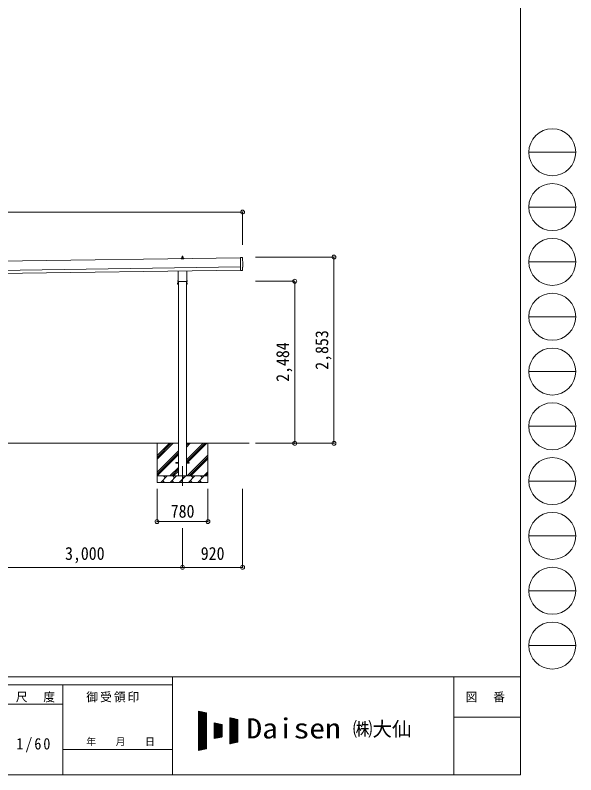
# Model space of a CAD drawing. Units: millimetres at full size, sheet at 1:60. Extents: x -16864 to 16864, y -11640 to 11640.
# Drawn here: x 8272 to 16864, y -11640 to 0 of the extents above; entities that cross this region are included whole.
import ezdxf
from ezdxf.enums import TextEntityAlignment as Align

# ---------------------------------------------------------------- set-up
doc = ezdxf.new("R2010")
doc.units = ezdxf.units.MM
doc.header["$LTSCALE"] = 60
doc.header["$PDMODE"] = 32
doc.header["$PDSIZE"] = 60
doc.linetypes.add('CHAIN1', pattern=[8, 5, -1, 1, -1])
for name, color, linetype, lineweight in [('0-1_Defpoints', 7, 'CHAIN1', 9), ('0-2_TEXT1', 4, 'Continuous', 9), ('0-3_SHAPE', 7, 'Continuous', 9), ('0-8_TABLE1', 6, 'Continuous', 9), ('F-0', 7, 'Continuous', 9)]:
    doc.layers.add(name, color=color, linetype=linetype, lineweight=lineweight)
doc.styles.add('ＭＳ ゴシック', font='')
doc.styles.get('ＭＳ ゴシック').set_extended_font_data('MS Gothic')

msp = doc.modelspace()

# ---------------------------------------------------------------- linework, layer by layer
at = {"layer": '0-1_Defpoints'}
msp.add_line((10836.29, -6909.99), (10836.29, -7258.99), dxfattribs=at)
at = {"layer": '0-2_TEXT1'}
for p, q in [((11723.99, -3717.33), (6359.04, -3793.97)), ((10818.73, -3724.16), (10854.47, -3724.16)), ((10819.11, -3723.97), (10825.83, -3722.35)), ((10826.22, -3722.16), (10846.98, -3722.16)), ((10826.6, -3721.37), (10826.6, -3717.16)), ((10827.6, -3717.16), (10845.6, -3717.16)), ((10830.6, -3717.16), (10831.33, -3693.64)), ((10832.33, -3692.66), (10840.87, -3692.66)), ((10841.87, -3693.64), (10842.6, -3717.16)), ((10846.6, -3721.37), (10846.6, -3717.16)), ((10854.08, -3723.97), (10847.36, -3722.35)), ((11723.92, -3712.24), (11726.76, -3911.08)), ((11755.59, -3713.45), (11723.92, -3712.24)), ((10818.35, -3732.66), (10818.35, -3724.95)), ((10854.85, -3732.66), (10818.35, -3732.66)), ((10854.85, -3732.66), (10854.85, -3724.95)), ((6361.04, -3933.96), (11725.99, -3857.32)), ((6361.75, -3983.95), (11726.7, -3907.31)), ((10767.99, -4066.65), (10767.99, -3921.01)), ((10904.59, -3919.06), (10904.59, -4066.65)), ((11744.97, -3909.91), (11726.76, -3911.08)), ((11745.64, -3910.54), (11744.97, -3909.91)), ((11746.39, -3910.8), (11753.3, -3910.34)), ((10766.29, -4075.42), (10766.29, -4069.92)), ((10906.29, -4069.92), (10906.29, -4075.42)), ((10762.29, -4104.92), (10763.05, -4103.6)), ((10762.29, -4104.92), (10762.29, -4121.92)), ((10762.29, -4121.92), (10763.05, -4123.23)), ((10769.29, -4108.51), (10763.05, -4108.51)), ((10769.29, -4118.33), (10763.05, -4118.33)), ((10769.29, -4123.23), (10763.05, -4123.23)), ((10904.23, -4078.92), (10768.36, -4078.92)), ((10771.79, -4122.62), (10769.29, -4122.62)), ((10773.79, -4078.92), (10773.79, -7059.99)), ((10898.79, -7059.99), (10898.79, -4078.92)), ((10900.79, -4122.62), (10903.29, -4122.62)), ((10903.29, -4108.51), (10909.53, -4108.51)), ((10903.29, -4118.33), (10909.53, -4118.33)), ((10903.29, -4123.23), (10909.53, -4123.23)), ((10910.29, -4104.92), (10909.53, -4103.6)), ((10910.29, -4121.92), (10909.53, -4123.23)), ((10910.29, -4104.92), (10910.29, -4121.92)), ((10736.29, -6855.49), (10773.79, -6855.49)), ((10736.29, -6864.49), (10736.29, -6855.49)), ((10736.29, -6855.49), (10773.79, -6855.49)), ((10736.29, -6864.49), (10736.29, -6855.49)), ((10736.29, -6864.49), (10773.79, -6864.49)), ((10736.29, -6864.49), (10773.79, -6864.49)), ((10898.79, -6855.49), (10936.29, -6855.49)), ((10898.79, -6855.49), (10936.29, -6855.49)), ((10898.79, -6864.49), (10936.29, -6864.49)), ((10898.79, -6864.49), (10936.29, -6864.49)), ((10936.29, -6864.49), (10936.29, -6855.49)), ((10936.29, -6864.49), (10936.29, -6855.49))]:
    msp.add_line(p, q, dxfattribs=at)
for points in [[(11756.1, -3907.31), (11755.43, -3860.28), (11756.03, -3860.27)], [(10769.29, -4123.23), (10769.29, -4103.6), (10763.05, -4103.6)], [(10769.29, -4122.62), (10769.29, -4104.22), (10771.79, -4104.22)], [(10903.29, -4122.62), (10903.29, -4104.22), (10900.79, -4104.22)], [(10903.29, -4123.23), (10903.29, -4103.6), (10909.53, -4103.6)]]:
    msp.add_lwpolyline(points, dxfattribs=at)
for points in [[(10771.79, -4123.92), (10771.79, -4102.92), (10773.79, -4102.92), (10773.79, -4123.92)], [(10900.79, -4123.92), (10900.79, -4102.92), (10898.79, -4102.92), (10898.79, -4123.92)]]:
    msp.add_lwpolyline(points, close=True, dxfattribs=at)
for centre, radius, start, end in [((10819.35, -3724.95), 1, 103.62699, 180), ((10825.6, -3721.37), 1, 283.62699, 0), ((10830.68, -3717.79), 4.13, 90, 171.17633), ((10827.6, -3718.16), 1, 90, 180), ((10832.33, -3693.66), 1, 90, 178.60509), ((10839.93, -3717.16), 4.83, 133.60282, 180), ((10833.27, -3717.16), 4.83, 0, 46.39718), ((10840.87, -3693.66), 1, 1.39491, 90), ((10842.51, -3717.79), 4.13, 8.82367, 90), ((10845.6, -3718.16), 1, 0, 90), ((10847.6, -3721.37), 1, 180, 256.37301), ((10853.85, -3724.95), 1, 0, 76.37301), ((11746.32, -3909.8), 1, 227.3164, 273.81435), ((10770.29, -4069.92), 4, 125.09963, 180), ((10902.29, -4069.92), 4, 0, 54.90037), ((10778.53, -4113.42), 16.24, 162.41205, 197.58795), ((10766.64, -4106.06), 4.34, 145.61575, 214.38425), ((10766.64, -4120.78), 4.34, 145.61575, 214.38425), ((10770.29, -4075.42), 4, 180, 194.47751), ((10770.29, -4075.42), 4, 194.47751, 241.04498), ((10902.29, -4075.42), 4, 298.95502, 345.52249), ((10902.29, -4075.42), 4, 345.52249, 0), ((10894.05, -4113.42), 16.24, 342.41205, 17.58795), ((10905.95, -4106.06), 4.34, 325.61575, 34.38425), ((10905.95, -4120.78), 4.34, 325.61575, 34.38425)]:
    msp.add_arc(centre, radius, start, end, dxfattribs=at)
for centre, major_axis, ratio, start_param, end_param in [((11755.39, -3716.44), (3, -0.04), 0.99863, 6.26838895, 7.80162176), ((16521.77, -3718.78), (-4762.89, -68.04), 0.99863, 6.26840604, 6.29770427), ((11753.09, -3907.34), (2.21, -2.04), 0.9974, 5.52523108, 7.04113953), ((11755.96, -3855.87), (4.41, -0.06), 0.99863, 4.71238898, 6.29767781)]:
    msp.add_ellipse(centre, major_axis=major_axis, ratio=ratio, start_param=start_param, end_param=end_param, dxfattribs=at)
at = {"layer": '0-3_SHAPE'}
for p, q in [((10773.79, -6559.99), (7898.79, -6559.99)), ((10446.29, -6559.99), (10446.29, -7159.99)), ((10446.29, -6748.47), (10634.77, -6559.99)), ((10446.29, -6776.76), (10663.06, -6559.99)), ((10446.29, -6805.04), (10691.34, -6559.99)), ((11855.69, -6559.99), (10898.79, -6559.99)), ((10898.79, -6588.81), (10927.62, -6559.99)), ((10898.79, -6617.1), (10955.9, -6559.99)), ((10898.79, -6871.66), (11210.46, -6559.99)), ((10898.79, -6815.09), (11153.89, -6559.99)), ((10898.79, -6843.37), (11182.18, -6559.99)), ((11226.29, -6559.99), (11226.29, -7159.99)), ((10446.29, -7003.03), (10773.79, -6675.53)), ((10446.29, -7031.31), (10773.79, -6703.81)), ((10446.29, -7059.6), (10773.79, -6732.1)), ((10908.45, -7059.99), (11226.29, -6742.15)), ((10936.73, -7059.99), (11226.29, -6770.43)), ((10965.02, -7059.99), (11226.29, -6798.72)), ((10643.89, -7059.99), (10773.79, -6930.09)), ((10672.18, -7059.99), (10773.79, -6958.37)), ((10446.29, -7059.99), (11226.29, -7059.99)), ((10503.45, -7159.99), (10603.45, -7059.99)), ((10574.9, -7088.54), (10546.34, -7059.99)), ((10644.87, -7159.99), (10744.87, -7059.99)), ((10716.32, -7088.54), (10687.76, -7059.99)), ((10700.46, -7059.99), (10773.79, -6986.66)), ((10786.29, -7159.99), (10886.29, -7059.99)), ((10857.74, -7088.54), (10829.19, -7059.99)), ((10927.71, -7159.99), (11027.71, -7059.99)), ((10999.16, -7088.54), (10970.61, -7059.99)), ((11069.14, -7159.99), (11169.14, -7059.99)), ((11140.58, -7088.54), (11112.03, -7059.99)), ((11163.01, -7059.99), (11226.29, -6996.71)), ((11191.29, -7059.99), (11226.29, -7024.99)), ((11219.58, -7059.99), (11226.29, -7053.27)), ((11226.29, -7159.99), (10446.29, -7159.99)), ((10532, -7131.44), (10560.56, -7159.99)), ((10673.42, -7131.44), (10701.98, -7159.99)), ((10814.85, -7131.44), (10843.4, -7159.99)), ((10956.27, -7131.44), (10984.82, -7159.99)), ((11097.69, -7131.44), (11126.24, -7159.99))]:
    msp.add_line(p, q, dxfattribs=at)
at = {"layer": '0-8_TABLE1'}
for p, q in [((11757, -3017.35), (918.08, -3017.35)), ((11757, -3017.35), (11757, -3517.35)), ((13157, -3706.88), (11957, -3706.88)), ((13157, -6559.99), (13157, -3706.88)), ((12557, -4076.42), (11957, -4076.42)), ((12557, -4076.42), (12557, -6559.99)), ((13157, -6559.99), (11957, -6559.99)), ((10446.29, -7758.99), (10446.29, -7258.99)), ((11226.29, -7758.99), (11226.29, -7258.99)), ((11756.69, -8460.99), (11756.69, -7258.99)), ((10446.29, -7758.99), (11226.29, -7758.99)), ((10836.29, -8460.99), (10836.29, -7860.99)), ((10836.29, -8460.99), (7836.29, -8460.99)), ((11756.69, -8460.99), (10836.29, -8460.99))]:
    msp.add_line(p, q, dxfattribs=at)
for p in [(11757, -3017.35), (13157, -3706.88), (12557, -4076.42), (12557, -6559.99), (13157, -6559.99), (10446.29, -7758.99), (11226.29, -7758.99), (10836.29, -8460.99), (11756.69, -8460.99)]:
    msp.add_point(p, dxfattribs=at)
at = {"layer": 'F-0', "color": 5, "lineweight": 5}
for p, q in [((16015.88, 11640), (16015.88, -11640)), ((-16864.12, -10140), (16015.88, -10140)), ((10682.37, -10140), (10682.37, -11640)), ((14995.88, -10140), (14995.88, -11640)), ((-16864.12, -10260), (10682.37, -10260)), ((9002.37, -10260), (9002.37, -11640)), ((5402.37, -10560), (9002.37, -10560)), ((14995.88, -10755), (16015.88, -10755)), ((9002.37, -11250), (10682.37, -11250)), ((-16864.12, -11640), (16015.88, -11640))]:
    msp.add_line(p, q, dxfattribs=at)
at = {"layer": 'F-0', "color": 4}
for p, q in [((16144.11, -2100), (16864.12, -2100)), ((16144.11, -2940), (16864.12, -2940)), ((16144.11, -3780), (16864.12, -3780)), ((16144.11, -4620), (16864.12, -4620)), ((16144.11, -5460), (16864.12, -5460)), ((16144.11, -6300), (16864.12, -6300)), ((16144.11, -7140), (16864.12, -7140)), ((16144.11, -7980), (16864.12, -7980)), ((16144.11, -8820), (16864.12, -8820)), ((16144.11, -9660), (16864.12, -9660))]:
    msp.add_line(p, q, dxfattribs=at)
at = {"layer": 'F-0'}
for p, q in [((11082.29, -10665.2), (11202.29, -10690.2)), ((11082.29, -10665.2), (11082.29, -11265.2)), ((11082.29, -10670.85), (11109.39, -10670.85)), ((11082.29, -10676.85), (11138.19, -10676.85)), ((11082.29, -10682.85), (11166.99, -10682.85)), ((11082.29, -10688.85), (11195.79, -10688.85)), ((11082.29, -10694.85), (11202.29, -10694.85)), ((11082.29, -10700.85), (11202.29, -10700.85)), ((11082.29, -10706.85), (11202.29, -10706.85)), ((11085.85, -11264.46), (11085.85, -10665.94)), ((11091.85, -11263.21), (11091.85, -10667.19)), ((11097.85, -11261.96), (11097.85, -10668.44)), ((11103.85, -11260.71), (11103.85, -10669.69)), ((11109.85, -11259.46), (11109.85, -10670.94)), ((11115.85, -11258.21), (11115.85, -10672.19)), ((11121.85, -11256.96), (11121.85, -10673.44)), ((11127.85, -11255.71), (11127.85, -10674.69)), ((11133.85, -11254.46), (11133.85, -10675.94)), ((11139.85, -11253.21), (11139.85, -10677.19)), ((11145.85, -11251.96), (11145.85, -10678.44)), ((11151.85, -11250.71), (11151.85, -10679.69)), ((11157.85, -11249.46), (11157.85, -10680.94)), ((11163.85, -11248.21), (11163.85, -10682.19)), ((11169.85, -11246.96), (11169.85, -10683.44)), ((11175.85, -11245.71), (11175.85, -10684.69)), ((11181.85, -11244.46), (11181.85, -10685.94)), ((11187.85, -11243.21), (11187.85, -10687.19)), ((11193.85, -11241.96), (11193.85, -10688.44)), ((11199.85, -11240.71), (11199.85, -10689.69)), ((11202.29, -10690.2), (11202.29, -11240.2)), ((11082.29, -10712.85), (11202.29, -10712.85)), ((11082.29, -10718.85), (11202.29, -10718.85)), ((11082.29, -10724.85), (11202.29, -10724.85)), ((11082.29, -10730.85), (11202.29, -10730.85)), ((11082.29, -10736.85), (11202.29, -10736.85)), ((11082.29, -10742.85), (11202.29, -10742.85)), ((11082.29, -10748.85), (11202.29, -10748.85)), ((11082.29, -10754.85), (11202.29, -10754.85)), ((11082.29, -10760.85), (11202.29, -10760.85)), ((11082.29, -10766.85), (11202.29, -10766.85)), ((11082.29, -10772.85), (11202.29, -10772.85)), ((11082.29, -10778.85), (11202.29, -10778.85)), ((11082.29, -10784.85), (11202.29, -10784.85)), ((11082.29, -10790.85), (11202.29, -10790.85)), ((11082.29, -10796.85), (11202.29, -10796.85)), ((11082.29, -10802.85), (11202.29, -10802.85)), ((11082.29, -10808.85), (11202.29, -10808.85)), ((11082.29, -10814.85), (11202.29, -10814.85)), ((11082.29, -10820.85), (11202.29, -10820.85)), ((11562.29, -10765.2), (11682.29, -10790.2)), ((11562.29, -10765.2), (11562.29, -11165.2)), ((11562.29, -10766.85), (11570.19, -10766.85)), ((11562.29, -10772.85), (11598.99, -10772.85)), ((11562.29, -10778.85), (11627.79, -10778.85)), ((11562.29, -10784.85), (11656.59, -10784.85)), ((11562.29, -10790.85), (11682.29, -10790.85)), ((11562.29, -10796.85), (11682.29, -10796.85)), ((11562.29, -10802.85), (11682.29, -10802.85)), ((11562.29, -10808.85), (11682.29, -10808.85)), ((11562.29, -10814.85), (11682.29, -10814.85)), ((11562.29, -10820.85), (11682.29, -10820.85)), ((11565.85, -11164.46), (11565.85, -10765.94)), ((11571.85, -11163.21), (11571.85, -10767.19)), ((11577.85, -11161.96), (11577.85, -10768.44)), ((11583.85, -11160.71), (11583.85, -10769.69)), ((11589.85, -11159.46), (11589.85, -10770.94)), ((11595.85, -11158.21), (11595.85, -10772.19)), ((11601.85, -11156.96), (11601.85, -10773.44)), ((11607.85, -11155.71), (11607.85, -10774.69)), ((11613.85, -11154.46), (11613.85, -10775.94)), ((11619.85, -11153.21), (11619.85, -10777.19)), ((11625.85, -11151.96), (11625.85, -10778.44)), ((11631.85, -11150.71), (11631.85, -10779.69)), ((11637.85, -11149.46), (11637.85, -10780.94)), ((11643.85, -11148.21), (11643.85, -10782.19)), ((11649.85, -11146.96), (11649.85, -10783.44)), ((11655.85, -11145.71), (11655.85, -10784.69)), ((11661.85, -11144.46), (11661.85, -10785.94)), ((11667.85, -11143.21), (11667.85, -10787.19)), ((11673.85, -11141.96), (11673.85, -10788.44)), ((11679.85, -11140.71), (11679.85, -10789.69)), ((11682.29, -10790.2), (11682.29, -11140.2)), ((11082.29, -10826.85), (11202.29, -10826.85)), ((11082.29, -10832.85), (11202.29, -10832.85)), ((11082.29, -10838.85), (11202.29, -10838.85)), ((11082.29, -10844.85), (11202.29, -10844.85)), ((11082.29, -10850.85), (11202.29, -10850.85)), ((11082.29, -10856.85), (11202.29, -10856.85)), ((11082.29, -10862.85), (11202.29, -10862.85)), ((11082.29, -10868.85), (11202.29, -10868.85)), ((11082.29, -10874.85), (11202.29, -10874.85)), ((11082.29, -10880.85), (11202.29, -10880.85)), ((11082.29, -10886.85), (11202.29, -10886.85)), ((11082.29, -10892.85), (11202.29, -10892.85)), ((11082.29, -10898.85), (11202.29, -10898.85)), ((11082.29, -10904.85), (11202.29, -10904.85)), ((11082.29, -10910.85), (11202.29, -10910.85)), ((11082.29, -10916.85), (11202.29, -10916.85)), ((11082.29, -10922.85), (11202.29, -10922.85)), ((11082.29, -10928.85), (11202.29, -10928.85)), ((11082.29, -10934.85), (11202.29, -10934.85)), ((11082.29, -10940.85), (11202.29, -10940.85)), ((11322.29, -10845.2), (11442.29, -10870.2)), ((11322.29, -10845.2), (11322.29, -11085.2)), ((11322.29, -10850.85), (11349.39, -10850.85)), ((11322.29, -10856.85), (11378.19, -10856.85)), ((11322.29, -10862.85), (11406.99, -10862.85)), ((11322.29, -10868.85), (11435.79, -10868.85)), ((11322.29, -10874.85), (11442.29, -10874.85)), ((11322.29, -10880.85), (11442.29, -10880.85)), ((11322.29, -10886.85), (11442.29, -10886.85)), ((11322.29, -10892.85), (11442.29, -10892.85)), ((11322.29, -10898.85), (11442.29, -10898.85)), ((11322.29, -10904.85), (11442.29, -10904.85)), ((11322.29, -10910.85), (11442.29, -10910.85)), ((11322.29, -10916.85), (11442.29, -10916.85)), ((11322.29, -10922.85), (11442.29, -10922.85)), ((11322.29, -10928.85), (11442.29, -10928.85)), ((11322.29, -10934.85), (11442.29, -10934.85)), ((11322.29, -10940.85), (11442.29, -10940.85)), ((11325.85, -11084.46), (11325.85, -10845.94)), ((11331.85, -11083.21), (11331.85, -10847.19)), ((11337.85, -11081.96), (11337.85, -10848.44)), ((11343.85, -11080.71), (11343.85, -10849.69)), ((11349.85, -11079.46), (11349.85, -10850.94)), ((11355.85, -11078.21), (11355.85, -10852.19)), ((11361.85, -11076.96), (11361.85, -10853.44)), ((11367.85, -11075.71), (11367.85, -10854.69)), ((11373.85, -11074.46), (11373.85, -10855.94)), ((11379.85, -11073.21), (11379.85, -10857.19)), ((11385.85, -11071.96), (11385.85, -10858.44)), ((11391.85, -11070.71), (11391.85, -10859.69)), ((11397.85, -11069.46), (11397.85, -10860.94)), ((11403.85, -11068.21), (11403.85, -10862.19)), ((11409.85, -11066.96), (11409.85, -10863.44)), ((11415.85, -11065.71), (11415.85, -10864.69)), ((11421.85, -11064.46), (11421.85, -10865.94)), ((11427.85, -11063.21), (11427.85, -10867.19)), ((11433.85, -11061.96), (11433.85, -10868.44)), ((11439.85, -11060.71), (11439.85, -10869.69)), ((11442.29, -10870.2), (11442.29, -11060.2)), ((11562.29, -10826.85), (11682.29, -10826.85)), ((11562.29, -10832.85), (11682.29, -10832.85)), ((11562.29, -10838.85), (11682.29, -10838.85)), ((11562.29, -10844.85), (11682.29, -10844.85)), ((11562.29, -10850.85), (11682.29, -10850.85)), ((11562.29, -10856.85), (11682.29, -10856.85)), ((11562.29, -10862.85), (11682.29, -10862.85)), ((11562.29, -10868.85), (11682.29, -10868.85)), ((11562.29, -10874.85), (11682.29, -10874.85)), ((11562.29, -10880.85), (11682.29, -10880.85)), ((11562.29, -10886.85), (11682.29, -10886.85)), ((11562.29, -10892.85), (11682.29, -10892.85)), ((11562.29, -10898.85), (11682.29, -10898.85)), ((11562.29, -10904.85), (11682.29, -10904.85)), ((11562.29, -10910.85), (11682.29, -10910.85)), ((11562.29, -10916.85), (11682.29, -10916.85)), ((11562.29, -10922.85), (11682.29, -10922.85)), ((11562.29, -10928.85), (11682.29, -10928.85)), ((11562.29, -10934.85), (11682.29, -10934.85)), ((11562.29, -10940.85), (11682.29, -10940.85)), ((11082.29, -10946.85), (11202.29, -10946.85)), ((11082.29, -10952.85), (11202.29, -10952.85)), ((11082.29, -10958.85), (11202.29, -10958.85)), ((11082.29, -10964.85), (11202.29, -10964.85)), ((11082.29, -10970.85), (11202.29, -10970.85)), ((11082.29, -10976.85), (11202.29, -10976.85)), ((11082.29, -10982.85), (11202.29, -10982.85)), ((11082.29, -10988.85), (11202.29, -10988.85)), ((11082.29, -10994.85), (11202.29, -10994.85)), ((11082.29, -11000.85), (11202.29, -11000.85)), ((11082.29, -11006.85), (11202.29, -11006.85)), ((11082.29, -11012.85), (11202.29, -11012.85)), ((11082.29, -11018.85), (11202.29, -11018.85)), ((11082.29, -11024.85), (11202.29, -11024.85)), ((11082.29, -11030.85), (11202.29, -11030.85)), ((11082.29, -11036.85), (11202.29, -11036.85)), ((11082.29, -11042.85), (11202.29, -11042.85)), ((11082.29, -11048.85), (11202.29, -11048.85)), ((11082.29, -11054.85), (11202.29, -11054.85)), ((11322.29, -10946.85), (11442.29, -10946.85)), ((11322.29, -10952.85), (11442.29, -10952.85)), ((11322.29, -10958.85), (11442.29, -10958.85)), ((11322.29, -10964.85), (11442.29, -10964.85)), ((11322.29, -10970.85), (11442.29, -10970.85)), ((11322.29, -10976.85), (11442.29, -10976.85)), ((11322.29, -10982.85), (11442.29, -10982.85)), ((11322.29, -10988.85), (11442.29, -10988.85)), ((11322.29, -10994.85), (11442.29, -10994.85)), ((11322.29, -11000.85), (11442.29, -11000.85)), ((11322.29, -11006.85), (11442.29, -11006.85)), ((11322.29, -11012.85), (11442.29, -11012.85)), ((11322.29, -11018.85), (11442.29, -11018.85)), ((11322.29, -11024.85), (11442.29, -11024.85)), ((11322.29, -11030.85), (11442.29, -11030.85)), ((11322.29, -11036.85), (11442.29, -11036.85)), ((11322.29, -11042.85), (11442.29, -11042.85)), ((11322.29, -11048.85), (11442.29, -11048.85)), ((11322.29, -11054.85), (11442.29, -11054.85)), ((11562.29, -10946.85), (11682.29, -10946.85)), ((11562.29, -10952.85), (11682.29, -10952.85)), ((11562.29, -10958.85), (11682.29, -10958.85)), ((11562.29, -10964.85), (11682.29, -10964.85)), ((11562.29, -10970.85), (11682.29, -10970.85)), ((11562.29, -10976.85), (11682.29, -10976.85)), ((11562.29, -10982.85), (11682.29, -10982.85)), ((11562.29, -10988.85), (11682.29, -10988.85)), ((11562.29, -10994.85), (11682.29, -10994.85)), ((11562.29, -11000.85), (11682.29, -11000.85)), ((11562.29, -11006.85), (11682.29, -11006.85)), ((11562.29, -11012.85), (11682.29, -11012.85)), ((11562.29, -11018.85), (11682.29, -11018.85)), ((11562.29, -11024.85), (11682.29, -11024.85)), ((11562.29, -11030.85), (11682.29, -11030.85)), ((11562.29, -11036.85), (11682.29, -11036.85)), ((11562.29, -11042.85), (11682.29, -11042.85)), ((11562.29, -11048.85), (11682.29, -11048.85)), ((11562.29, -11054.85), (11682.29, -11054.85)), ((11082.29, -11060.85), (11202.29, -11060.85)), ((11082.29, -11066.85), (11202.29, -11066.85)), ((11082.29, -11072.85), (11202.29, -11072.85)), ((11082.29, -11078.85), (11202.29, -11078.85)), ((11082.29, -11084.85), (11202.29, -11084.85)), ((11082.29, -11090.85), (11202.29, -11090.85)), ((11082.29, -11096.85), (11202.29, -11096.85)), ((11082.29, -11102.85), (11202.29, -11102.85)), ((11082.29, -11108.85), (11202.29, -11108.85)), ((11082.29, -11114.85), (11202.29, -11114.85)), ((11082.29, -11120.85), (11202.29, -11120.85)), ((11082.29, -11126.85), (11202.29, -11126.85)), ((11082.29, -11132.85), (11202.29, -11132.85)), ((11082.29, -11138.85), (11202.29, -11138.85)), ((11082.29, -11144.85), (11202.29, -11144.85)), ((11082.29, -11150.85), (11202.29, -11150.85)), ((11082.29, -11156.85), (11202.29, -11156.85)), ((11082.29, -11162.85), (11202.29, -11162.85)), ((11082.29, -11168.85), (11202.29, -11168.85)), ((11322.29, -11085.2), (11442.29, -11060.2)), ((11322.29, -11060.85), (11439.19, -11060.85)), ((11322.29, -11066.85), (11410.39, -11066.85)), ((11322.29, -11072.85), (11381.59, -11072.85)), ((11322.29, -11078.85), (11352.79, -11078.85)), ((11322.29, -11084.85), (11323.99, -11084.85)), ((11562.29, -11060.85), (11682.29, -11060.85)), ((11562.29, -11066.85), (11682.29, -11066.85)), ((11562.29, -11072.85), (11682.29, -11072.85)), ((11562.29, -11078.85), (11682.29, -11078.85)), ((11562.29, -11084.85), (11682.29, -11084.85)), ((11562.29, -11090.85), (11682.29, -11090.85)), ((11562.29, -11096.85), (11682.29, -11096.85)), ((11562.29, -11102.85), (11682.29, -11102.85)), ((11562.29, -11108.85), (11682.29, -11108.85)), ((11562.29, -11114.85), (11682.29, -11114.85)), ((11562.29, -11120.85), (11682.29, -11120.85)), ((11562.29, -11126.85), (11682.29, -11126.85)), ((11562.29, -11132.85), (11682.29, -11132.85)), ((11562.29, -11138.85), (11682.29, -11138.85)), ((11682.29, -11140.2), (11562.29, -11165.2)), ((11562.29, -11144.85), (11659.99, -11144.85)), ((11562.29, -11150.85), (11631.19, -11150.85)), ((11562.29, -11156.85), (11602.39, -11156.85)), ((11562.29, -11162.85), (11573.59, -11162.85)), ((11082.29, -11174.85), (11202.29, -11174.85)), ((11082.29, -11180.85), (11202.29, -11180.85)), ((11082.29, -11186.85), (11202.29, -11186.85)), ((11082.29, -11192.85), (11202.29, -11192.85)), ((11082.29, -11198.85), (11202.29, -11198.85)), ((11082.29, -11204.85), (11202.29, -11204.85)), ((11082.29, -11210.85), (11202.29, -11210.85)), ((11082.29, -11216.85), (11202.29, -11216.85)), ((11082.29, -11222.85), (11202.29, -11222.85)), ((11082.29, -11228.85), (11202.29, -11228.85)), ((11082.29, -11234.85), (11202.29, -11234.85)), ((11202.29, -11240.2), (11082.29, -11265.2)), ((11082.29, -11240.85), (11199.19, -11240.85)), ((11082.29, -11246.85), (11170.39, -11246.85)), ((11082.29, -11252.85), (11141.59, -11252.85)), ((11082.29, -11258.85), (11112.79, -11258.85)), ((11082.29, -11264.85), (11083.99, -11264.85))]:
    msp.add_line(p, q, dxfattribs=at)
at = {"layer": 'F-0', "color": 4}
for centre in [(16504.11, -2100), (16504.11, -2940), (16504.11, -3780), (16504.11, -4620), (16504.11, -5460), (16504.11, -6300), (16504.11, -7140), (16504.11, -7980), (16504.11, -8820), (16504.11, -9660)]:
    msp.add_circle(centre, 360, dxfattribs=at)

# ---------------------------------------------------------------- texts
at = {"layer": '0-8_TABLE1', "color": 7, "style": 'ＭＳ ゴシック', "width": 0.9}
for s, p in [('2,853', (13129.5, -5433.44)), ('2,484', (12529.5, -5618.2))]:
    msp.add_text(s, height=197.9, rotation=90, dxfattribs=at).set_placement(p, align=Align.BOTTOM_LEFT)
for s, p in [('780', (10656.29, -7758.99)), ('3,000', (9036.29, -8405.99)), ('920', (11116.49, -8405.99))]:
    msp.add_text(s, height=197.9, dxfattribs=at).set_placement(p, align=Align.BOTTOM_LEFT)
at = {"layer": 'F-0', "style": 'ＭＳ ゴシック', "width": 1.15}
msp.add_text('Daisen', height=307.9, dxfattribs=at).set_placement((11816.02, -11175.2), align=Align.BOTTOM_LEFT)
at = {"layer": 'F-0', "style": 'ＭＳ ゴシック'}
for s, height, p in [('㈱大仙\u3000', 219.9, (13446.81, -11115.2)), ('年\u3000\u3000月\u3000\u3000日', 110, (9362.37, -11220))]:
    msp.add_text(s, height=height, dxfattribs=at).set_placement(p, align=Align.BOTTOM_LEFT)
at = {"layer": 'F-0', "attachment_point": 7, "style": 'ＭＳ ゴシック'}
for s, insert, char_height in [('\\T1.17;尺\u3000度', (8282.37, -10530), 132), ('\\T1.17;御受領印', (9362.37, -10530), 132), ('\\T1.17;図\u3000番', (15175.88, -10530), 132), ('\\T1.28;\\W0.9;1/60', (8289.87, -11295), 176)]:
    msp.add_mtext(s, dxfattribs=dict(at, insert=insert, char_height=char_height))

doc.saveas('drawing.dxf')
